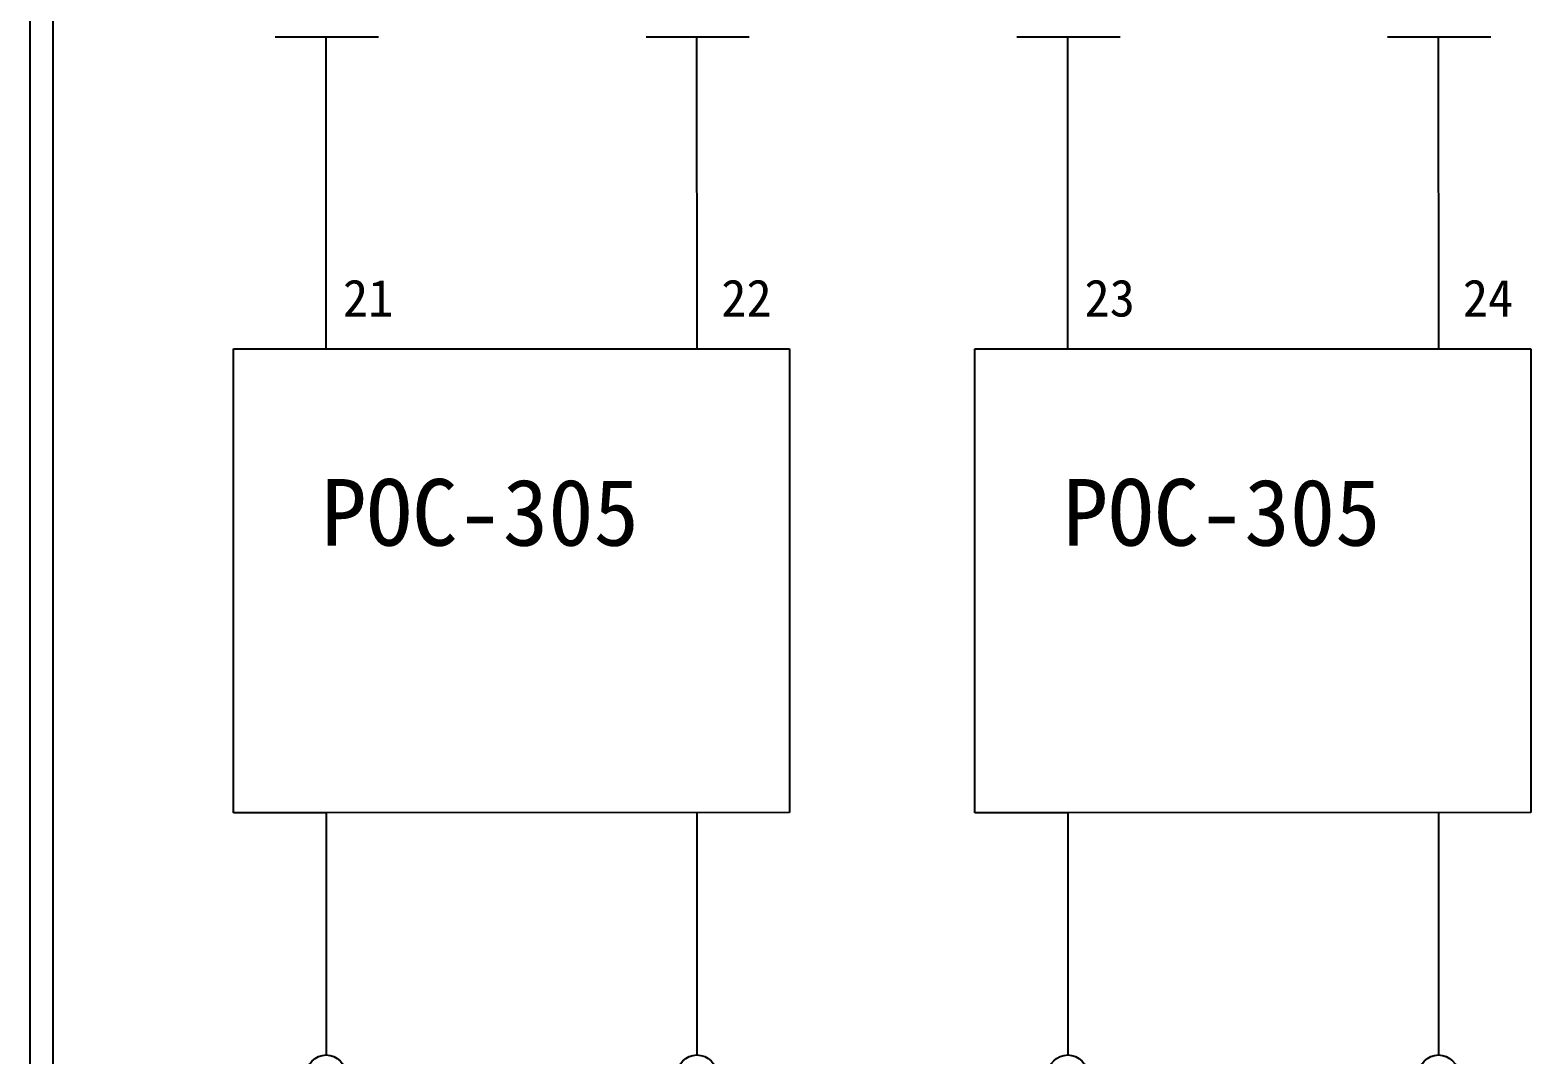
# Model space of a CAD drawing. Extents: x 10 to 297, y 3 to 207.
# Drawn here: x 10 to 91, y 57.4 to 112.6 of the extents above; entities that cross this region are included whole.
import ezdxf

# ---------------------------------------------------------------- set-up
doc = ezdxf.new("R2010")
doc.units = 0
doc.layers.get('0').update_dxf_attribs({"linetype": 'CONTINUOUS'})
doc.layers.add('圖框層', color=7, linetype='CONTINUOUS')
doc.layers.add('標尺寸層', color=3, linetype='CONTINUOUS')
doc.styles.add('STSL', font='kaiu.ttf')

msp = doc.modelspace()

# ---------------------------------------------------------------- linework, layer by layer
for p, q in [((45.97, 70.429), (45.975, 57.361)), ((85.97, 70.429), (85.975, 57.361))]:
    msp.add_line(p, q)
for centre in [(25.975, 56.29), (45.975, 56.29), (65.975, 56.29), (85.975, 56.29)]:
    msp.add_circle(centre, 1.071)
at = {"layer": '圖框層', "color": 7}
for p, q in [((10, 3), (10, 206.969)), ((11.25, 4.25), (11.25, 205.719))]:
    msp.add_line(p, q, dxfattribs=at)
at = {"layer": '標尺寸層', "color": 7}
for p, q in [((23.228, 112.245), (28.796, 112.245)), ((25.957, 112.245), (25.963, 95.424)), ((43.228, 112.245), (48.796, 112.245)), ((45.953, 112.245), (45.965, 95.431)), ((63.228, 112.245), (68.796, 112.245)), ((65.957, 112.245), (65.963, 95.424)), ((83.228, 112.245), (88.796, 112.245)), ((85.953, 112.245), (85.965, 95.431)), ((20.969, 95.422), (45.96, 95.431)), ((20.969, 70.422), (20.969, 95.422)), ((45.96, 95.431), (50.96, 95.431)), ((50.96, 95.431), (50.96, 70.431)), ((60.969, 95.422), (85.96, 95.431)), ((60.969, 70.422), (60.969, 95.422)), ((85.96, 95.431), (90.96, 95.431)), ((90.96, 95.431), (90.96, 70.431)), ((25.969, 70.422), (20.969, 70.422)), ((50.96, 70.431), (25.969, 70.422)), ((25.97, 70.422), (25.975, 57.361)), ((65.969, 70.422), (60.969, 70.422)), ((90.96, 70.431), (65.969, 70.422)), ((65.97, 70.422), (65.975, 57.361))]:
    msp.add_line(p, q, dxfattribs=at)

# ---------------------------------------------------------------- texts
at = {"layer": '圖框層', "color": 4, "style": 'STSL'}
for s, height, p in [('21', 2, (26.876, 97.171)), ('22', 2, (47.285, 97.171)), ('23', 2, (66.876, 97.171)), ('24', 2, (87.285, 97.171)), ('POC-305', 3.6, (25.705, 84.815)), ('POC-305', 3.6, (65.705, 84.815))]:
    msp.add_text(s, height=height, dxfattribs=at).set_placement(p)

doc.saveas('drawing.dxf')
